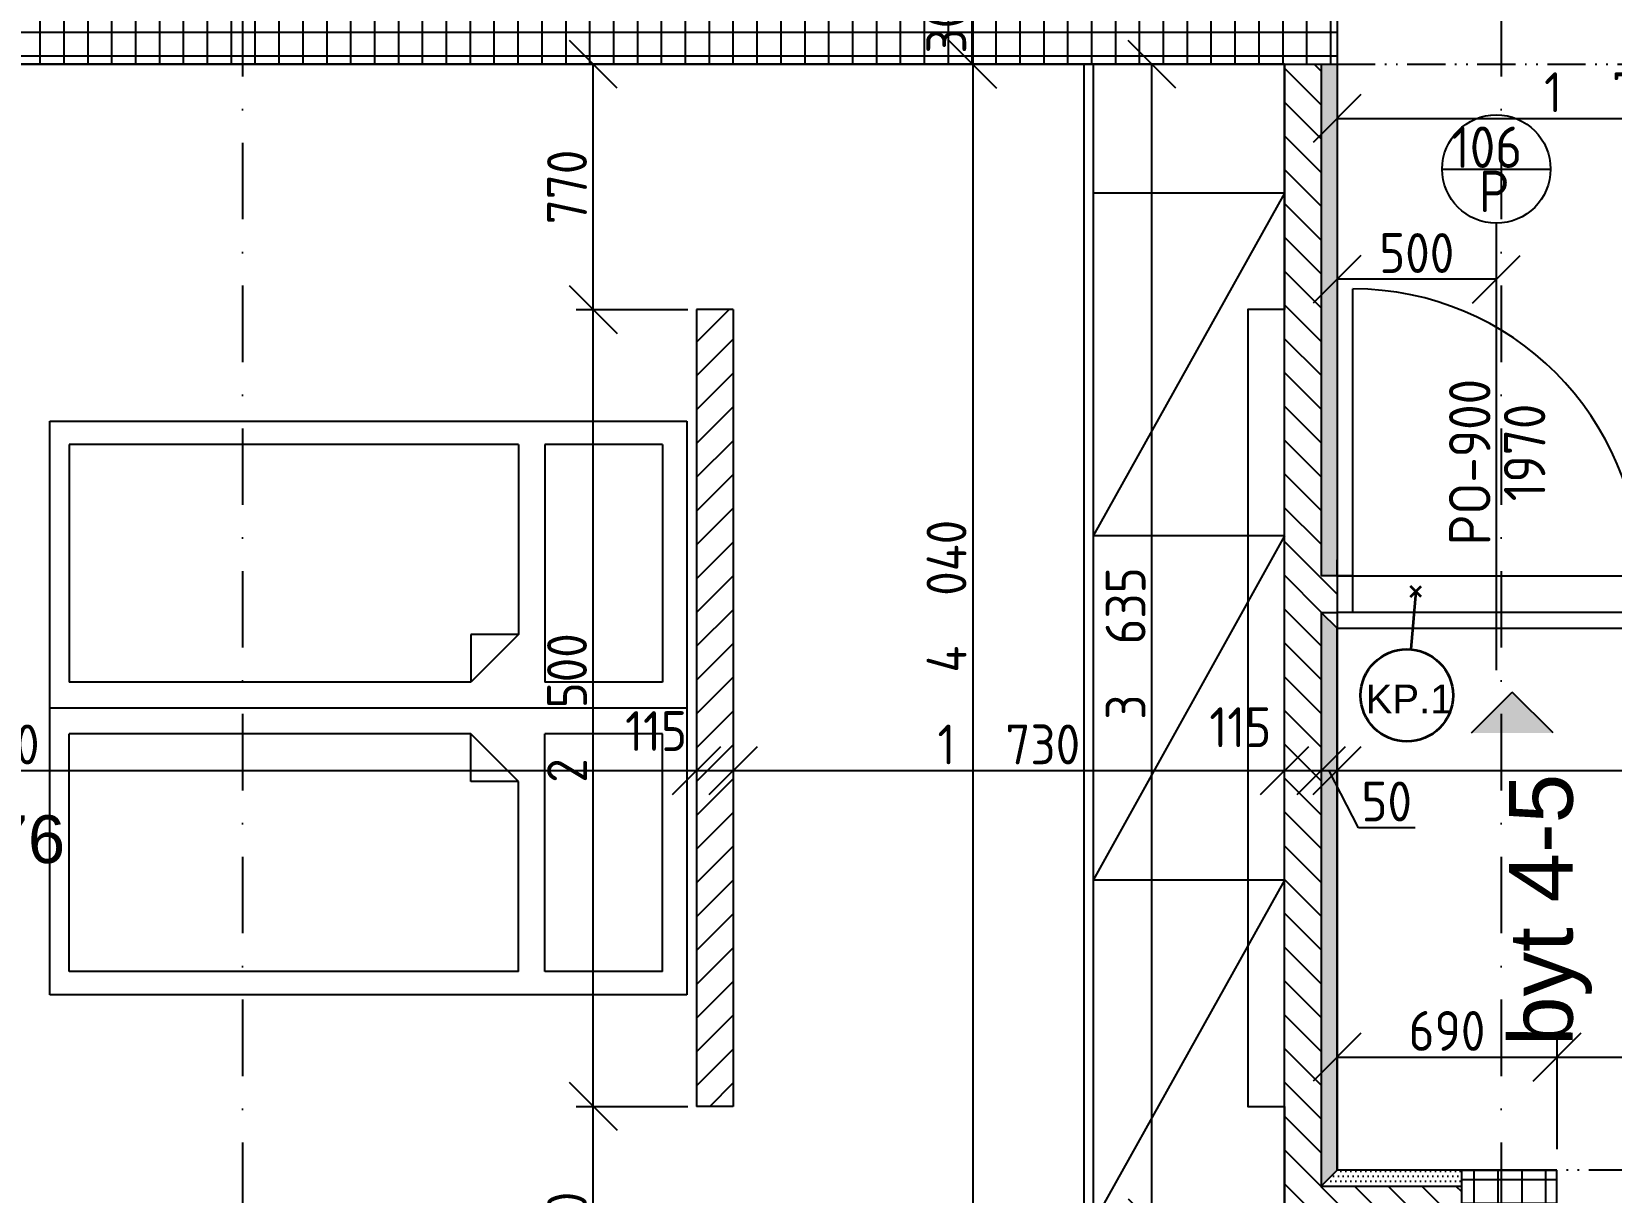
# Model space of a CAD drawing. Extents: x 4511820 to 5180432, y -1526536 to -944957.
# Drawn here: x 4984774 to 4989732, y -1066238 to -1062596 of the extents above; entities that cross this region are included whole.
import ezdxf

# ---------------------------------------------------------------- set-up
doc = ezdxf.new("R2010")
doc.units = 0
doc.header["$MEASUREMENT"] = 0
doc.linetypes.add('ACAD_ISO12W100', pattern=[22, 12, -3, 0.5, -3, 0.5, -3])
doc.linetypes.add('BODKOCIARKOVANA_3', pattern=[5.6, 3, -1.3, 0, -1.3])
doc.layers.get('0').update_dxf_attribs({"linetype": 'CONTINUOUS'})
doc.layers.get('Defpoints').update_dxf_attribs({"color": 61, "linetype": 'CONTINUOUS'})
for name, color, linetype in [('DVERE', 45, 'CONTINUOUS'), ('KÓTY', 4, 'CONTINUOUS'), ('MÚRY', 1, 'CONTINUOUS'), ('osi', 253, 'CONTINUOUS'), ('Plochy', 41, 'CONTINUOUS'), ('POPIS', 7, 'CONTINUOUS'), ('TENKÁ', 7, 'CONTINUOUS'), ('ZARIADENIE', 47, 'CONTINUOUS'), ('ŠRAFY', 82, 'CONTINUOUS')]:
    doc.layers.add(name, color=color, linetype=linetype)
doc.layers.add('preklady', color=74, linetype='CONTINUOUS', lineweight=35)
doc.styles.add('ARIAL', font='arial.ttf')
doc.styles.add('Style-Arial', font='arial.ttf')
doc.styles.add('STYLE1', font='isocp.shx')
doc.dimstyles.new('STANDARD-50', dxfattribs={"dimtxt": 125, "dimasz": 150, "dimexe": 10, "dimexo": 200, "dimgap": 20, "dimtad": 1, "dimdsep": 46, "dimlunit": 6, "dimtxsty": 'STYLE1', "dimblk1": 'OBLIQUE', "dimblk2": 'OBLIQUE', "dimsah": 1, "dimcen": 2.5, "dimse1": 1, "dimse2": 1, "dimadec": 0, "dimazin": 0, "dimtfac": 1, "dimtmove": 1, "dimatfit": 3, "dimldrblk": 'OBLIQUE', "dimfxl": 1, "dimtolj": 1, "dimtzin": 0, "dimarcsym": 0})
pattern_1 = [(90, (-3307273.674, 668852.734), (-75, 1e-14), []), (180, (-3307273.674, 668852.734), (-1e-14, -75), [])]
pattern_2 = [(90, (-71441.844, -23850), (-15.625, 7.8125), [0, -15.625])]

# ---------------------------------------------------------------- blocks, each defined once
blk = doc.blocks.new('_OBLIQUE')
at = {"color": 0, "linetype": 'ByBlock'}
blk.add_line((-0.5, -0.5), (0.5, 0.5), dxfattribs=at)
blk = doc.blocks.new('*D20847')
at = {"layer": 'Defpoints', "color": 0}
for p in [(4983607.5, -1062698.2), (4985413.5, -1062698.2), (4985096, -1066738.2)]:
    blk.add_point(p, dxfattribs=at)
at = {"layer": 'KÓTY', "color": 0, "lineweight": -2}
blk.add_line((4983607.5, -1066738.2), (4983607.5, -1062698.2), dxfattribs=at)
at = {"layer": 'KÓTY', "color": 0, "linetype": 'ByBlock', "lineweight": -2, "xscale": 150, "yscale": 150, "zscale": 150}
for p, rotation in [((4983607.5, -1062698.2), 90), ((4983607.5, -1066738.2), 270)]:
    blk.add_blockref('_OBLIQUE', p, dxfattribs=dict(at, rotation=rotation))
at = {"layer": 'KÓTY', "color": 0, "insert": (4983523.5, -1064623), "char_height": 125, "attachment_point": 5, "rotation": 90, "style": 'STYLE1'}
blk.add_mtext('\\A1;4ﾠ040', dxfattribs=at)
blk = doc.blocks.new('*D20860')
at = {"layer": 'Defpoints', "color": 0}
for p in [(4987541, -1062398.2), (4987541, -1062698.2), (4987727.5, -1062698.2)]:
    blk.add_point(p, dxfattribs=at)
at = {"layer": 'KÓTY', "color": 0, "lineweight": -2}
blk.add_line((4987727.5, -1062398.2), (4987727.5, -1062698.2), dxfattribs=at)
at = {"layer": 'KÓTY', "color": 0, "linetype": 'ByBlock', "lineweight": -2, "xscale": 150, "yscale": 150, "zscale": 150}
for p, rotation in [((4987727.5, -1062398.2), 90), ((4987727.5, -1062698.2), 270)]:
    blk.add_blockref('_OBLIQUE', p, dxfattribs=dict(at, rotation=rotation))
at = {"layer": 'KÓTY', "color": 0, "insert": (4987645, -1062548.2), "char_height": 125, "attachment_point": 5, "rotation": 90, "style": 'STYLE1'}
blk.add_mtext('\\A1;300', dxfattribs=at)
blk = doc.blocks.new('*D20861')
at = {"layer": 'Defpoints', "color": 0}
for p in [(4987541, -1062698.2), (4987727.5, -1066738.2), (4987976, -1066738.2)]:
    blk.add_point(p, dxfattribs=at)
at = {"layer": 'KÓTY', "color": 0, "lineweight": -2}
blk.add_line((4987727.5, -1062698.2), (4987727.5, -1066738.2), dxfattribs=at)
at = {"layer": 'KÓTY', "color": 0, "linetype": 'ByBlock', "lineweight": -2, "xscale": 150, "yscale": 150, "zscale": 150}
for p, rotation in [((4987727.5, -1062698.2), 90), ((4987727.5, -1066738.2), 270)]:
    blk.add_blockref('_OBLIQUE', p, dxfattribs=dict(at, rotation=rotation))
at = {"layer": 'KÓTY', "color": 0, "insert": (4987645.5, -1064367.5), "char_height": 125, "attachment_point": 5, "rotation": 90, "style": 'STYLE1'}
blk.add_mtext('\\A1;4ﾠ040', dxfattribs=at)
blk = doc.blocks.new('*D20870')
at = {"layer": 'Defpoints', "color": 0}
for p in [(4989484.5, -1066168.2), (4989484.5, -1066468.2), (4989971, -1066468.2)]:
    blk.add_point(p, dxfattribs=at)
at = {"layer": 'KÓTY', "color": 0, "lineweight": -2}
blk.add_line((4989971, -1066168.2), (4989971, -1066468.2), dxfattribs=at)
at = {"layer": 'KÓTY', "color": 0, "linetype": 'ByBlock', "lineweight": -2, "xscale": 150, "yscale": 150, "zscale": 150}
for p, rotation in [((4989971, -1066168.2), 90), ((4989971, -1066468.2), 270)]:
    blk.add_blockref('_OBLIQUE', p, dxfattribs=dict(at, rotation=rotation))
at = {"layer": 'KÓTY', "color": 0, "insert": (4989888.5, -1066318.2), "char_height": 125, "attachment_point": 5, "rotation": 90, "style": 'STYLE1'}
blk.add_mtext('\\A1;300', dxfattribs=at)
blk = doc.blocks.new('*D21001')
at = {"layer": 'Defpoints', "color": 0}
for p in [(4988871, -1064418.2), (4993871, -1064418.2), (4988871, -1064915)]:
    blk.add_point(p, dxfattribs=at)
at = {"layer": 'KÓTY', "color": 0, "lineweight": -2}
blk.add_line((4993871, -1064915), (4988871, -1064915), dxfattribs=at)
at = {"layer": 'KÓTY', "color": 0, "linetype": 'ByBlock', "lineweight": -2, "xscale": 150, "yscale": 150, "zscale": 150, "rotation": 180}
blk.add_blockref('_OBLIQUE', (4988871, -1064915), dxfattribs=at)
at = {"layer": 'KÓTY', "color": 0, "linetype": 'ByBlock', "lineweight": -2, "xscale": 150, "yscale": 150, "zscale": 150}
blk.add_blockref('_OBLIQUE', (4993871, -1064915), dxfattribs=at)
at = {"layer": 'KÓTY', "color": 0, "insert": (4991371, -1064832.5), "char_height": 125, "attachment_point": 5, "style": 'STYLE1'}
blk.add_mtext('\\A1;5ﾠ000', dxfattribs=at)
blk = doc.blocks.new('*D21002')
at = {"layer": 'Defpoints', "color": 0}
for p in [(4988821, -1064915), (4988821, -1064915), (4988871, -1064915)]:
    blk.add_point(p, dxfattribs=at)
at = {"layer": 'KÓTY', "color": 0, "lineweight": -2}
for p, q in [((4988871, -1064915), (4988821, -1064915)), ((4988938, -1065094), (4988846, -1064915)), ((4989115.6, -1065094), (4988938, -1065094))]:
    blk.add_line(p, q, dxfattribs=at)
at = {"layer": 'KÓTY', "color": 0, "linetype": 'ByBlock', "lineweight": -2, "xscale": 150, "yscale": 150, "zscale": 150, "rotation": 180}
blk.add_blockref('_OBLIQUE', (4988821, -1064915), dxfattribs=at)
at = {"layer": 'KÓTY', "color": 0, "linetype": 'ByBlock', "lineweight": -2, "xscale": 150, "yscale": 150, "zscale": 150}
blk.add_blockref('_OBLIQUE', (4988871, -1064915), dxfattribs=at)
at = {"layer": 'KÓTY', "color": 0, "insert": (4989026.8, -1065011.5), "char_height": 125, "attachment_point": 5, "style": 'STYLE1'}
blk.add_mtext('\\A1;50', dxfattribs=at)
blk = doc.blocks.new('*D21003')
at = {"layer": 'Defpoints', "color": 0}
for p in [(4988706, -1064915), (4988706, -1064915), (4988821, -1064915)]:
    blk.add_point(p, dxfattribs=at)
at = {"layer": 'KÓTY', "color": 0, "lineweight": -2}
blk.add_line((4988821, -1064915), (4988706, -1064915), dxfattribs=at)
at = {"layer": 'KÓTY', "color": 0, "linetype": 'ByBlock', "lineweight": -2, "xscale": 150, "yscale": 150, "zscale": 150, "rotation": 180}
blk.add_blockref('_OBLIQUE', (4988706, -1064915), dxfattribs=at)
at = {"layer": 'KÓTY', "color": 0, "linetype": 'ByBlock', "lineweight": -2, "xscale": 150, "yscale": 150, "zscale": 150}
blk.add_blockref('_OBLIQUE', (4988821, -1064915), dxfattribs=at)
at = {"layer": 'KÓTY', "color": 0, "insert": (4988567.5, -1064778.5), "char_height": 125, "attachment_point": 5, "style": 'STYLE1'}
blk.add_mtext('\\A1;115', dxfattribs=at)
blk = doc.blocks.new('*D21004')
at = {"layer": 'Defpoints', "color": 0}
for p in [(4986976, -1064915), (4986976, -1064915), (4988706, -1064915)]:
    blk.add_point(p, dxfattribs=at)
at = {"layer": 'KÓTY', "color": 0, "lineweight": -2}
blk.add_line((4988706, -1064915), (4986976, -1064915), dxfattribs=at)
at = {"layer": 'KÓTY', "color": 0, "linetype": 'ByBlock', "lineweight": -2, "xscale": 150, "yscale": 150, "zscale": 150, "rotation": 180}
blk.add_blockref('_OBLIQUE', (4986976, -1064915), dxfattribs=at)
at = {"layer": 'KÓTY', "color": 0, "linetype": 'ByBlock', "lineweight": -2, "xscale": 150, "yscale": 150, "zscale": 150}
blk.add_blockref('_OBLIQUE', (4988706, -1064915), dxfattribs=at)
at = {"layer": 'KÓTY', "color": 0, "insert": (4987841, -1064832.5), "char_height": 125, "attachment_point": 5, "style": 'STYLE1'}
blk.add_mtext('\\A1;1ﾠ730', dxfattribs=at)
blk = doc.blocks.new('*D21005')
at = {"layer": 'Defpoints', "color": 0}
for p in [(4986861, -1064915), (4986861, -1064915), (4986976, -1064915)]:
    blk.add_point(p, dxfattribs=at)
at = {"layer": 'KÓTY', "color": 0, "lineweight": -2}
blk.add_line((4986976, -1064915), (4986861, -1064915), dxfattribs=at)
at = {"layer": 'KÓTY', "color": 0, "linetype": 'ByBlock', "lineweight": -2, "xscale": 150, "yscale": 150, "zscale": 150, "rotation": 180}
blk.add_blockref('_OBLIQUE', (4986861, -1064915), dxfattribs=at)
at = {"layer": 'KÓTY', "color": 0, "linetype": 'ByBlock', "lineweight": -2, "xscale": 150, "yscale": 150, "zscale": 150}
blk.add_blockref('_OBLIQUE', (4986976, -1064915), dxfattribs=at)
at = {"layer": 'KÓTY', "color": 0, "insert": (4986734, -1064790.5), "char_height": 125, "attachment_point": 5, "style": 'STYLE1'}
blk.add_mtext('\\A1;115', dxfattribs=at)
blk = doc.blocks.new('*D21006')
at = {"layer": 'Defpoints', "color": 0}
for p in [(4982261, -1064915), (4982261, -1064915), (4986861, -1064915)]:
    blk.add_point(p, dxfattribs=at)
at = {"layer": 'KÓTY', "color": 0, "lineweight": -2}
blk.add_line((4986861, -1064915), (4982261, -1064915), dxfattribs=at)
at = {"layer": 'KÓTY', "color": 0, "linetype": 'ByBlock', "lineweight": -2, "xscale": 150, "yscale": 150, "zscale": 150, "rotation": 180}
blk.add_blockref('_OBLIQUE', (4982261, -1064915), dxfattribs=at)
at = {"layer": 'KÓTY', "color": 0, "linetype": 'ByBlock', "lineweight": -2, "xscale": 150, "yscale": 150, "zscale": 150}
blk.add_blockref('_OBLIQUE', (4986861, -1064915), dxfattribs=at)
at = {"layer": 'KÓTY', "color": 0, "insert": (4984561, -1064832.5), "char_height": 125, "attachment_point": 5, "style": 'STYLE1'}
blk.add_mtext('\\A1;4ﾠ600', dxfattribs=at)
blk = doc.blocks.new('*D21008')
at = {"layer": 'Defpoints', "color": 0}
for p in [(4988290, -1062698.2), (4988706, -1062698.2), (4988706, -1066333.2)]:
    blk.add_point(p, dxfattribs=at)
at = {"layer": 'KÓTY', "color": 0, "lineweight": -2}
blk.add_line((4988290, -1066333.2), (4988290, -1062698.2), dxfattribs=at)
at = {"layer": 'KÓTY', "color": 0, "linetype": 'ByBlock', "lineweight": -2, "xscale": 150, "yscale": 150, "zscale": 150}
for p, rotation in [((4988290, -1062698.2), 90), ((4988290, -1066333.2), 270)]:
    blk.add_blockref('_OBLIQUE', p, dxfattribs=dict(at, rotation=rotation))
at = {"layer": 'KÓTY', "color": 0, "insert": (4988207.5, -1064515.7), "char_height": 125, "attachment_point": 5, "rotation": 90, "style": 'STYLE1'}
blk.add_mtext('\\A1;3ﾠ635', dxfattribs=at)
blk = doc.blocks.new('*D21015')
at = {"layer": 'Defpoints', "color": 0}
for p in [(4986537, -1065968.2), (4986861, -1065968.2), (4986976, -1066738.2)]:
    blk.add_point(p, dxfattribs=at)
at = {"layer": 'KÓTY', "color": 0, "lineweight": -2}
blk.add_line((4986537, -1066738.2), (4986537, -1065968.2), dxfattribs=at)
at = {"layer": 'KÓTY', "color": 0, "linetype": 'ByBlock', "lineweight": -2, "xscale": 150, "yscale": 150, "zscale": 150}
for p, rotation in [((4986537, -1065968.2), 90), ((4986537, -1066738.2), 270)]:
    blk.add_blockref('_OBLIQUE', p, dxfattribs=dict(at, rotation=rotation))
at = {"layer": 'KÓTY', "color": 0, "insert": (4986454.5, -1066353.2), "char_height": 125, "attachment_point": 5, "rotation": 90, "style": 'STYLE1'}
blk.add_mtext('\\A1;770', dxfattribs=at)
blk = doc.blocks.new('*D21016')
at = {"layer": 'Defpoints', "color": 0}
for p in [(4986537, -1063468.2), (4986861, -1063468.2), (4986861, -1065968.2)]:
    blk.add_point(p, dxfattribs=at)
at = {"layer": 'KÓTY', "color": 0, "lineweight": -2}
blk.add_line((4986537, -1065968.2), (4986537, -1063468.2), dxfattribs=at)
at = {"layer": 'KÓTY', "color": 0, "linetype": 'ByBlock', "lineweight": -2, "xscale": 150, "yscale": 150, "zscale": 150}
for p, rotation in [((4986537, -1063468.2), 90), ((4986537, -1065968.2), 270)]:
    blk.add_blockref('_OBLIQUE', p, dxfattribs=dict(at, rotation=rotation))
at = {"layer": 'KÓTY', "color": 0, "insert": (4986454.5, -1064718.2), "char_height": 125, "attachment_point": 5, "rotation": 90, "style": 'STYLE1'}
blk.add_mtext('\\A1;2ﾠ500', dxfattribs=at)
blk = doc.blocks.new('*D21017')
at = {"layer": 'Defpoints', "color": 0}
for p in [(4986537, -1062698.2), (4986861, -1062698.2), (4986861, -1063468.2)]:
    blk.add_point(p, dxfattribs=at)
at = {"layer": 'KÓTY', "color": 0, "lineweight": -2}
blk.add_line((4986537, -1063468.2), (4986537, -1062698.2), dxfattribs=at)
at = {"layer": 'KÓTY', "color": 0, "linetype": 'ByBlock', "lineweight": -2, "xscale": 150, "yscale": 150, "zscale": 150}
for p, rotation in [((4986537, -1062698.2), 90), ((4986537, -1063468.2), 270)]:
    blk.add_blockref('_OBLIQUE', p, dxfattribs=dict(at, rotation=rotation))
at = {"layer": 'KÓTY', "color": 0, "insert": (4986454.5, -1063083.2), "char_height": 125, "attachment_point": 5, "rotation": 90, "style": 'STYLE1'}
blk.add_mtext('\\A1;770', dxfattribs=at)
blk = doc.blocks.new('*D21029')
at = {"layer": 'Defpoints', "color": 0}
for p in [(4989561, -1065814), (4988871, -1066168.2), (4989561, -1066168.2)]:
    blk.add_point(p, dxfattribs=at)
at = {"layer": 'KÓTY', "color": 0, "lineweight": -2}
blk.add_line((4988871, -1065814), (4989561, -1065814), dxfattribs=at)
at = {"layer": 'KÓTY', "color": 0, "linetype": 'ByBlock', "lineweight": -2, "xscale": 150, "yscale": 150, "zscale": 150, "rotation": 180}
blk.add_blockref('_OBLIQUE', (4988871, -1065814), dxfattribs=at)
at = {"layer": 'KÓTY', "color": 0, "linetype": 'ByBlock', "lineweight": -2, "xscale": 150, "yscale": 150, "zscale": 150}
blk.add_blockref('_OBLIQUE', (4989561, -1065814), dxfattribs=at)
at = {"layer": 'KÓTY', "color": 0, "insert": (4989216, -1065731.5), "char_height": 125, "attachment_point": 5, "style": 'STYLE1'}
blk.add_mtext('\\A1;690', dxfattribs=at)
blk = doc.blocks.new('*D21030')
at = {"layer": 'Defpoints', "color": 0}
for p in [(4991321, -1065814), (4989561, -1066168.2), (4991321, -1066168.2)]:
    blk.add_point(p, dxfattribs=at)
at = {"layer": 'KÓTY', "color": 0, "lineweight": -2}
blk.add_line((4989561, -1065814), (4991321, -1065814), dxfattribs=at)
at = {"layer": 'KÓTY', "color": 0, "linetype": 'ByBlock', "lineweight": -2, "xscale": 150, "yscale": 150, "zscale": 150, "rotation": 180}
blk.add_blockref('_OBLIQUE', (4989561, -1065814), dxfattribs=at)
at = {"layer": 'KÓTY', "color": 0, "linetype": 'ByBlock', "lineweight": -2, "xscale": 150, "yscale": 150, "zscale": 150}
blk.add_blockref('_OBLIQUE', (4991321, -1065814), dxfattribs=at)
at = {"layer": 'KÓTY', "color": 0, "insert": (4990441, -1065731.5), "char_height": 125, "attachment_point": 5, "style": 'STYLE1'}
blk.add_mtext('\\A1;1ﾠ760', dxfattribs=at)
blk = doc.blocks.new('*D21048')
at = {"layer": 'Defpoints', "color": 0}
for p in [(4988871, -1062698.2), (4990621, -1062698.2), (4990621, -1062868.5)]:
    blk.add_point(p, dxfattribs=at)
at = {"layer": 'KÓTY', "color": 0, "lineweight": -2}
blk.add_line((4988871, -1062868.5), (4990621, -1062868.5), dxfattribs=at)
at = {"layer": 'KÓTY', "color": 0, "linetype": 'ByBlock', "lineweight": -2, "xscale": 150, "yscale": 150, "zscale": 150, "rotation": 180}
blk.add_blockref('_OBLIQUE', (4988871, -1062868.5), dxfattribs=at)
at = {"layer": 'KÓTY', "color": 0, "linetype": 'ByBlock', "lineweight": -2, "xscale": 150, "yscale": 150, "zscale": 150}
blk.add_blockref('_OBLIQUE', (4990621, -1062868.5), dxfattribs=at)
at = {"layer": 'KÓTY', "color": 0, "insert": (4989746, -1062786), "char_height": 125, "attachment_point": 5, "style": 'STYLE1'}
blk.add_mtext('\\A1;1ﾠ750', dxfattribs=at)
blk = doc.blocks.new('*D31603')
at = {"layer": 'Defpoints', "color": 0}
for p in [(4988871, -1063373), (4988871, -1063373), (4989371, -1063373)]:
    blk.add_point(p, dxfattribs=at)
at = {"layer": 'KÓTY', "color": 0, "lineweight": -2}
blk.add_line((4989371, -1063373), (4988871, -1063373), dxfattribs=at)
at = {"layer": 'KÓTY', "color": 0, "linetype": 'ByBlock', "lineweight": -2, "xscale": 150, "yscale": 150, "zscale": 150, "rotation": 180}
blk.add_blockref('_OBLIQUE', (4988871, -1063373), dxfattribs=at)
at = {"layer": 'KÓTY', "color": 0, "linetype": 'ByBlock', "lineweight": -2, "xscale": 150, "yscale": 150, "zscale": 150}
blk.add_blockref('_OBLIQUE', (4989371, -1063373), dxfattribs=at)
at = {"layer": 'KÓTY', "color": 0, "insert": (4989121, -1063290.5), "char_height": 125, "attachment_point": 5, "style": 'STYLE1'}
blk.add_mtext('\\A1;500', dxfattribs=at)

msp = doc.modelspace()

# ---------------------------------------------------------------- hatches: boundary and pattern name
at = {"layer": 'TENKÁ'}
h = msp.add_hatch(color=256, dxfattribs=at)
h.dxf.hatch_style = 1
h.paths.add_polyline_path([(4989549.41, -1064796.582), (4989292.59, -1064796.582), (4989421, -1064668.172)])
at = {"layer": 'ŠRAFY', "ltscale": 0.25}
h = msp.add_hatch(dxfattribs=at)
h.set_pattern_fill('ANSI37', color=256, scale=600, angle=45)
h.set_pattern_definition(pattern_1)
h.paths.add_polyline_path([(4988871, -1062398.172), (4982121, -1062398.172), (4982121, -1062698.172), (4988706, -1062698.172), (4988871, -1062698.172)])
h.paths.add_polyline_path([(4987520, -1062691.971), (4987520, -1062404.373), (4987770, -1062404.373), (4987770, -1062691.971)], flags=24)
h.paths.add_polyline_path([(4982984, -1062691.971), (4982984, -1062404.373), (4983234, -1062404.373), (4983234, -1062691.971)], flags=24)
h = msp.add_hatch(dxfattribs=at)
h.set_pattern_fill('ANSI31', color=256, scale=600, angle=90, style=0)
h.set_pattern_definition([(135, (-3027222.4, 552769.84), (-53.0330086, -53.0330086), [])])
h.paths.add_polyline_path([(4988871, -1064303.172), (4988821, -1064303.172), (4988821, -1062698.172), (4988706, -1062698.172), (4988706, -1066333.172), (4989261, -1066333.172), (4989261, -1066218.172), (4988821, -1066218.172), (4988821, -1064418.172), (4988871, -1064418.172)])
at = {"layer": 'ŠRAFY'}
h = msp.add_hatch(dxfattribs=at)
h.set_pattern_fill('DOTS', color=256, scale=250, angle=90)
h.set_pattern_definition(pattern_2)
h.paths.add_polyline_path([(4988821, -1062698.172), (4988821, -1064303.172), (4988871, -1064303.172), (4988871, -1062698.172)])
at = {"layer": 'ŠRAFY', "ltscale": 0.25}
h = msp.add_hatch(dxfattribs=at)
h.set_pattern_fill('ANSI31', color=256, scale=600, style=0)
h.set_pattern_definition([(45, (515270.5, 400718.02), (-53.0330086, 53.0330086), [])])
h.paths.add_polyline_path([(4986976, -1065968.172), (4986976, -1063468.172), (4986861, -1063468.172), (4986861, -1065968.172)])
at = {"layer": 'ŠRAFY'}
h = msp.add_hatch(dxfattribs=at)
h.set_pattern_fill('DOTS', color=256, scale=250, angle=90)
h.set_pattern_definition(pattern_2)
h.paths.add_polyline_path([(4988821, -1064418.172), (4988821, -1066218.172), (4988871, -1066168.172), (4988871, -1064468.172)])
h = msp.add_hatch(dxfattribs=at)
h.set_pattern_fill('DOTS', color=256, scale=250)
h.paths.add_polyline_path([(4989261, -1066168.172), (4988871, -1066168.172), (4988821, -1066218.172), (4989261, -1066218.172)])
at = {"layer": 'ŠRAFY', "ltscale": 0.25}
h = msp.add_hatch(dxfattribs=at)
h.set_pattern_fill('ANSI37', color=256, scale=600, angle=45)
h.set_pattern_definition(pattern_1)
h.paths.add_polyline_path([(4989261, -1069233.172), (4989261, -1071233.172), (4989261, -1071348.172), (4989261, -1071768.172), (4989286, -1071768.172), (4989561, -1071768.172), (4989561, -1071468.172), (4989561, -1066468.172), (4989561, -1066168.172), (4989261, -1066168.172), (4989261, -1066218.172), (4989261, -1066333.172), (4989261, -1066738.172), (4989261, -1066853.172), (4989261, -1068703.172), (4989261, -1068818.172), (4989261, -1069118.172)])
h.paths.add_polyline_path([(4989267.201, -1070002), (4989554.799, -1070002), (4989554.799, -1070252), (4989267.201, -1070252)], flags=24)
h.paths.add_polyline_path([(4989267.201, -1067501.48), (4989554.799, -1067501.48), (4989554.799, -1067751.48), (4989267.201, -1067751.48)], flags=24)

# ---------------------------------------------------------------- linework, layer by layer
at = {"layer": 'DVERE', "ltscale": 0.25}
for p, q in [((4989201, -1063027.016), (4989541, -1063027.016)), ((4989371, -1064599.672), (4989371, -1063197.016))]:
    msp.add_line(p, q, dxfattribs=at)
at = {"layer": 'DVERE'}
for p, q in [((4988921, -1064303.172), (4988921, -1063403.172)), ((4988921, -1064303.172), (4989821, -1064303.172)), ((4989821, -1064418.172), (4988921, -1064418.172))]:
    msp.add_line(p, q, dxfattribs=at)
at = {"layer": 'DVERE', "ltscale": 0.25}
msp.add_circle((4989371, -1063027.016), 170, dxfattribs=at)
at = {"layer": 'DVERE'}
msp.add_arc((4988921, -1064303.172), 900, 0, 90, dxfattribs=at)
at = {"layer": 'KÓTY', "ltscale": 25}
for p, q in [((4986483.597, -1063468.172), (4986833.597, -1063468.172)), ((4986483.597, -1065968.172), (4986833.597, -1065968.172))]:
    msp.add_line(p, q, dxfattribs=at)
at = {"layer": 'KÓTY'}
for p, q in [((4988871, -1064468.172), (4988821, -1064418.172)), ((4988871, -1066168.172), (4988821, -1066218.172))]:
    msp.add_line(p, q, dxfattribs=at)
at = {"layer": 'KÓTY', "ltscale": 0.25}
msp.add_line((4989561, -1065752.097), (4989561, -1066102.097), dxfattribs=at)
at = {"layer": 'MÚRY'}
for p, q in [((4988871, -1062398.172), (4988871, -1064303.172)), ((4988706, -1062698.172), (4982121, -1062698.172)), ((4988706, -1066333.172), (4988706, -1062698.172)), ((4986861, -1063468.172), (4986861, -1065968.172)), ((4986976, -1063468.172), (4986861, -1063468.172)), ((4986976, -1063468.172), (4986976, -1065968.172)), ((4988871, -1064303.172), (4988871, -1064253.172)), ((4988921, -1064303.172), (4988871, -1064303.172)), ((4988921, -1064418.172), (4988921, -1064303.172)), ((4988871, -1064418.172), (4988871, -1066168.172)), ((4988921, -1064418.172), (4988871, -1064418.172)), ((4986976, -1065968.172), (4986861, -1065968.172)), ((4989261, -1066168.172), (4988871, -1066168.172)), ((4989261, -1066168.172), (4989561, -1066168.172)), ((4989561, -1071768.172), (4989561, -1066168.172))]:
    msp.add_line(p, q, dxfattribs=at)
at = {"layer": 'osi', "linetype": 'BODKOCIARKOVANA_3', "ltscale": 80}
for p, q in [((4985436, -1047260.98), (4985436, -1084778.172)), ((4989386, -1047260.98), (4989386, -1084778.172))]:
    msp.add_line(p, q, dxfattribs=at)
at = {"layer": 'Plochy'}
for points in [[(4990621, -1062398.172), (4988871, -1062398.172), (4988871, -1064303.172), (4990621, -1064303.172)], [(4989261, -1066738.172), (4985096, -1066738.172), (4985096, -1068818.172), (4982261, -1068818.172), (4982261, -1062698.172), (4988706, -1062698.172), (4988706, -1063468.172), (4988591, -1063468.172), (4988591, -1065968.172), (4988706, -1065968.172), (4988706, -1066333.172), (4989261, -1066333.172)], [(4989561, -1066168.172), (4988912.5, -1066168.172), (4988871, -1066168.172), (4988871, -1064468.172), (4993871, -1064468.172), (4993871, -1066168.172), (4991321, -1066168.172), (4991321, -1066468.172), (4991456, -1066468.172), (4991456, -1069718.172), (4991571, -1069718.172), (4991571, -1069528.172), (4993871, -1069528.172), (4993871, -1071168.172), (4992871, -1071168.172), (4992871, -1071468.172), (4991321, -1071468.172), (4991321, -1073468.172), (4989286, -1073468.172), (4989286, -1071768.172), (4989561, -1071768.172)]]:
    msp.add_lwpolyline(points, close=True, dxfattribs=at)
at = {"layer": 'preklady'}
for p, q in [((4989101.883, -1064369.117), (4989135.117, -1064335.883)), ((4989135.118, -1064369.118), (4989101.884, -1064335.884)), ((4989118.5, -1064352.5), (4989102.628, -1064534.051))]:
    msp.add_line(p, q, dxfattribs=at)
at = {"layer": 'preklady', "ltscale": 0.25}
msp.add_circle((4989090, -1064678.5), 145, dxfattribs=at)
at = {"layer": 'TENKÁ'}
for p, q in [((4988706, -1062698.172), (4988871, -1062698.172)), ((4988821, -1062698.172), (4988821, -1064303.172)), ((4988871, -1064303.172), (4988821, -1064303.172)), ((4988871, -1064303.172), (4988871, -1064418.172)), ((4988821, -1064418.172), (4988871, -1064418.172)), ((4988821, -1064418.172), (4988821, -1066218.172)), ((4989292.59, -1064796.582), (4989421, -1064668.172)), ((4989549.41, -1064796.582), (4989421, -1064668.172)), ((4989261, -1066168.172), (4989261, -1066333.172)), ((4988821, -1066218.172), (4989261, -1066218.172))]:
    msp.add_line(p, q, dxfattribs=at)
at = {"layer": 'TENKÁ', "linetype": 'ACAD_ISO12W100', "ltscale": 10}
for p, q in [((4988871, -1062698.172), (4990621, -1062698.172)), ((4988871, -1064468.172), (4989871, -1064468.172)), ((4991321, -1066168.172), (4989561, -1066168.172))]:
    msp.add_line(p, q, dxfattribs=at)
at = {"layer": 'ZARIADENIE', "ltscale": 0.25}
for p, q in [((4988076, -1062698.172), (4988076, -1066738.172)), ((4988106, -1062698.172), (4988106, -1066738.172)), ((4988706, -1063103.172), (4988106, -1063103.172)), ((4988706, -1063103.172), (4988106, -1064178.172)), ((4984831, -1063818.172), (4986831, -1063818.172)), ((4984831, -1065618.172), (4984831, -1063818.172)), ((4986831, -1063818.172), (4986831, -1065618.172)), ((4988706, -1064178.172), (4988106, -1064178.172)), ((4988706, -1064178.172), (4988106, -1065258.172)), ((4986831, -1064718.172), (4984831, -1064718.172)), ((4988706, -1065258.172), (4988106, -1065258.172)), ((4988706, -1065258.172), (4988106, -1066333.172)), ((4986831, -1065618.172), (4984831, -1065618.172))]:
    msp.add_line(p, q, dxfattribs=at)
at = {"layer": 'ZARIADENIE', "color": 76, "ltscale": 0.25}
for p, q in [((4986302.627, -1063891.511), (4984892.564, -1063891.511)), ((4984892.564, -1063891.511), (4984892.564, -1064637.08)), ((4986302.627, -1063891.511), (4986302.627, -1064487.08)), ((4986754.633, -1063891.511), (4986385.279, -1063891.511)), ((4986385.279, -1063891.511), (4986385.279, -1064637.08)), ((4986754.633, -1063891.511), (4986754.633, -1064637.08)), ((4986302.627, -1064487.08), (4986152.627, -1064637.08)), ((4986302.627, -1064487.08), (4986152.627, -1064487.08)), ((4986152.627, -1064487.08), (4986152.627, -1064637.08)), ((4986152.627, -1064637.08), (4984892.564, -1064637.08)), ((4986754.633, -1064637.08), (4986385.279, -1064637.08)), ((4986152.627, -1064799.264), (4984892.564, -1064799.264)), ((4984892.564, -1065544.833), (4984892.564, -1064799.264)), ((4986302.627, -1064949.264), (4986152.627, -1064799.264)), ((4986152.627, -1064949.264), (4986152.627, -1064799.264)), ((4986754.633, -1064799.264), (4986385.279, -1064799.264)), ((4986385.279, -1065544.833), (4986385.279, -1064799.264)), ((4986754.633, -1065544.833), (4986754.633, -1064799.264)), ((4986302.627, -1064949.264), (4986152.627, -1064949.264)), ((4986302.627, -1065544.833), (4986302.627, -1064949.264)), ((4986302.627, -1065544.833), (4984892.564, -1065544.833)), ((4986754.633, -1065544.833), (4986385.279, -1065544.833))]:
    msp.add_line(p, q, dxfattribs=at)

# ---------------------------------------------------------------- texts
at = {"layer": 'DVERE', "style": 'STYLE1'}
for s, p in [('106', (4989228.97, -1063023.516)), ('P', (4989315.97, -1063162.152))]:
    msp.add_text(s, height=130, dxfattribs=at).set_placement(p)
at = {"layer": 'POPIS', "color": 213, "ltscale": 0.25, "style": 'Style-Arial'}
msp.add_text('byt 4-5', height=200, rotation=90, dxfattribs=at).set_placement((4989610.557, -1065778.633))
at = {"layer": 'POPIS', "lineweight": 40, "ltscale": 0.25, "style": 'ARIAL'}
msp.add_text('4.2-76', height=150, dxfattribs=at).set_placement((4984285.269, -1065204.751))
at = {"layer": 'preklady', "linetype": 'Continuous', "lineweight": 20, "style": 'ARIAL'}
msp.add_text('KP.1', height=90, dxfattribs=at).set_placement((4988960.736, -1064734.757))
at = {"layer": 'TENKÁ', "linetype": 'Continuous', "style": 'STYLE1'}
for s, p in [('PO-900', (4989352.417, -1064207.587)), ('1970', (4989524.524, -1064069.361))]:
    msp.add_text(s, height=130, rotation=90, dxfattribs=at).set_placement(p)

# ---------------------------------------------------------------- dimensions: what is measured, and where the dimension line sits
at = {"layer": 'KÓTY'}
for base, p1, p2, picture, middle in [((4987727.5, -1062698.172), (4987541, -1062398.172), (4987541, -1062698.172), '*D20860', (4987645, -1062548.172)), ((4986537, -1062698.172), (4986861, -1063468.172), (4986861, -1062698.172), '*D21017', (4986454.5, -1063083.172)), ((4988290, -1062698.172), (4988706, -1066333.172), (4988706, -1062698.172), '*D21008', (4988207.457, -1064515.672)), ((4986537, -1063468.172), (4986861, -1065968.172), (4986861, -1063468.172), '*D21016', (4986454.457, -1064718.172)), ((4986537, -1065968.172), (4986976, -1066738.172), (4986861, -1065968.172), '*D21015', (4986454.5, -1066353.172)), ((4989971, -1066468.172), (4989484.5, -1066168.172), (4989484.5, -1066468.172), '*D20870', (4989888.5, -1066318.172))]:
    dim = msp.add_linear_dim(base=base, p1=p1, p2=p2, angle=90, dimstyle='STANDARD-50', dxfattribs=at)
    dim.commit()
    dim.dimension.update_dxf_attribs({"geometry": picture, "text_midpoint": middle})
for base, p1, p2, picture, middle in [((4983607.5, -1062698.172), (4985096, -1066738.172), (4985413.5, -1062698.172), '*D20847', (4983606, -1064623)), ((4987727.5, -1066738.172), (4987541, -1062698.172), (4987976, -1066738.172), '*D20861', (4987728, -1064367.5))]:
    dim = msp.add_linear_dim(base=base, p1=p1, p2=p2, angle=90, dimstyle='STANDARD-50', dxfattribs=at)
    dim.commit()
    dim.dimension.update_dxf_attribs({"geometry": picture, "text_midpoint": middle, "dimtype": 160})
for base, p1, p2, picture, middle in [((4990621, -1062868.5), (4988871, -1062698.172), (4990621, -1062698.172), '*D21048', (4989746, -1062785.957)), ((4988871, -1064915), (4993871, -1064418.172), (4988871, -1064418.172), '*D21001', (4991371, -1064832.457)), ((4982261, -1064915), (4986861, -1064915), (4982261, -1064915), '*D21006', (4984561, -1064832.457)), ((4986976, -1064915), (4988706, -1064915), (4986976, -1064915), '*D21004', (4987841, -1064832.457)), ((4989561, -1065814), (4988871, -1066168.172), (4989561, -1066168.172), '*D21029', (4989216, -1065731.5)), ((4991321, -1065814), (4989561, -1066168.172), (4991321, -1066168.172), '*D21030', (4990441, -1065731.457))]:
    dim = msp.add_linear_dim(base=base, p1=p1, p2=p2, dimstyle='STANDARD-50', dxfattribs=at)
    dim.commit()
    dim.dimension.update_dxf_attribs({"geometry": picture, "text_midpoint": middle})
dim = msp.add_linear_dim(base=(4988871, -1063373), p1=(4989371, -1063373), p2=(4988871, -1063373), dimstyle='STANDARD-50', override={"dimtxsty": 'STYLE1', "dimldrblk": 'OBLIQUE'}, dxfattribs=at)
dim.commit()
dim.dimension.update_dxf_attribs({"geometry": '*D31603', "text_midpoint": (4989121, -1063290.5)})
for base, p1, p2, picture, middle in [((4988706, -1064915), (4988821, -1064915), (4988706, -1064915), '*D21003', (4988567.5, -1064861)), ((4986861, -1064915), (4986976, -1064915), (4986861, -1064915), '*D21005', (4986734, -1064873)), ((4988821, -1064915), (4988871, -1064915), (4988821, -1064915), '*D21002', (4988958, -1065094))]:
    dim = msp.add_linear_dim(base=base, p1=p1, p2=p2, dimstyle='STANDARD-50', dxfattribs=at)
    dim.commit()
    dim.dimension.update_dxf_attribs({"geometry": picture, "text_midpoint": middle, "dimtype": 160})

doc.saveas('drawing.dxf')
